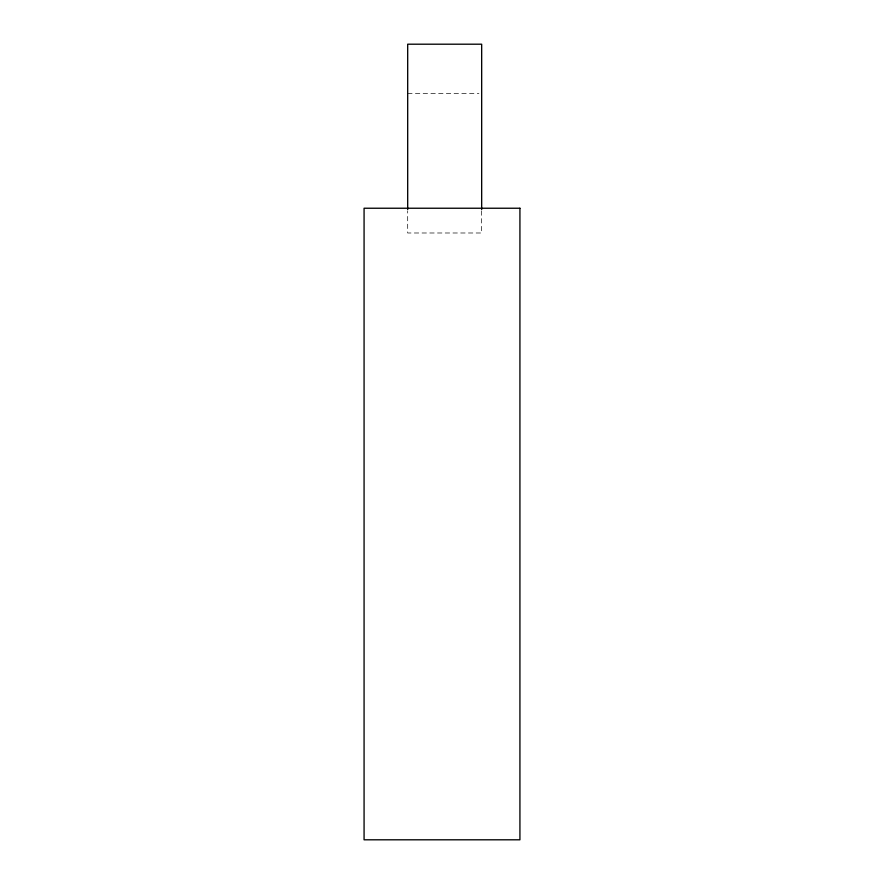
<?xml version="1.0" encoding="UTF-8"?>
<svg xmlns="http://www.w3.org/2000/svg" width="884" height="884" viewBox="0 0 884 884"><rect width="100%" height="100%" fill="white"/><g stroke="black" fill="none" stroke-linecap="round" stroke-linejoin="round"><path stroke-width="0.66" stroke-dasharray="4.42 3.31" d="M407.69 93.549L478.929 93.549M481.669 210.9L481.669 232.989L407.69 232.989L407.69 210.9"/><path stroke-width="1.33" d="M481.669 209.563L481.669 44.2L407.69 44.2L407.69 209.563M519.925 208.237L364.075 208.237L364.075 839.8L519.925 839.8L519.925 208.237"/></g></svg>
